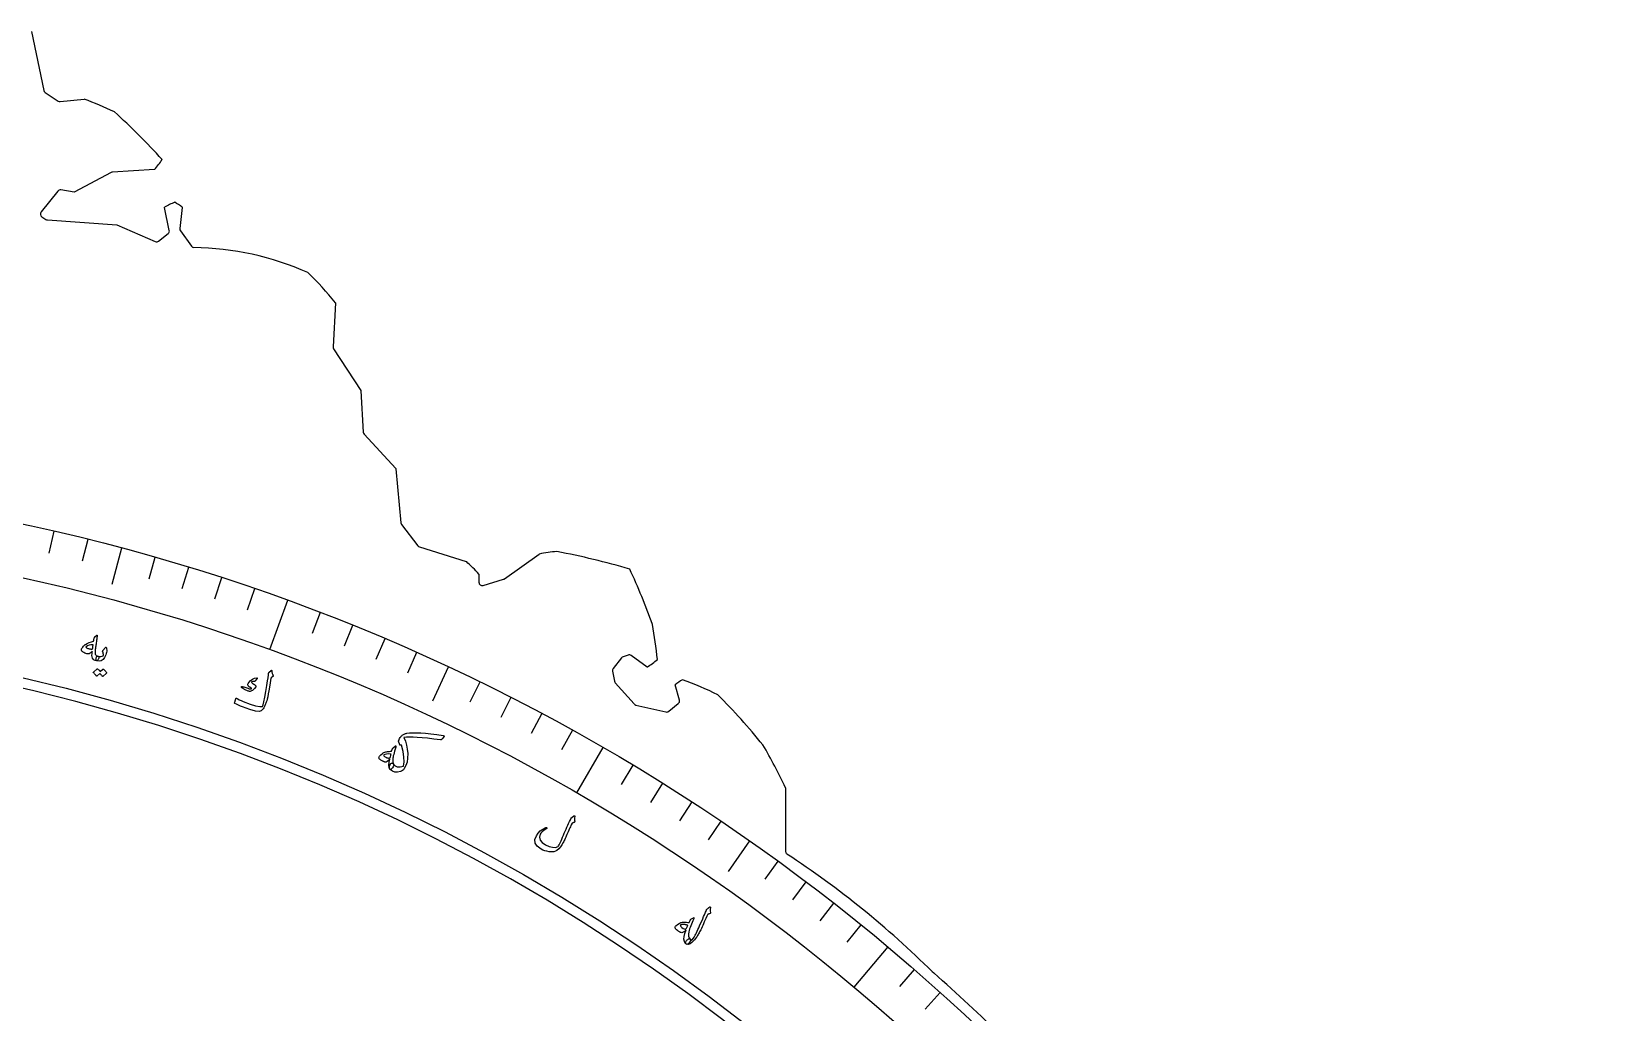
# Model space of a CAD drawing. Header units: millimetres. Extents: x -92 to 92, y -92 to 131.
# Drawn here: x 19.5 to 91, y 66.7 to 111.5 of the extents above; entities that cross this region are included whole.
import ezdxf

# ---------------------------------------------------------------- set-up
doc = ezdxf.new("R2010")
doc.units = ezdxf.units.MM
for name, color, linetype in [('CUT_INNER', 6, 'Continuous'), ('CUT_OUTER', 1, 'Continuous'), ('ENGRAVE', 7, 'Continuous'), ('ENGRAVE_FINE', 8, 'Continuous'), ('TEXT', 5, 'Continuous')]:
    doc.layers.add(name, color=color, linetype=linetype)

msp = doc.modelspace()

# ---------------------------------------------------------------- linework, layer by layer
at = {"layer": 'CUT_INNER'}
msp.add_arc((0, 0), 83.7225, 104.414063, 87.539062, dxfattribs=at)
at = {"layer": 'CUT_OUTER'}
for points in [[(19.4537, 111.5165), (19.4546, 111.513), (20.015, 108.8244)], [(20.0787, 108.7302), (20.6709, 108.3356)], [(20.769, 108.3111), (21.8584, 108.4198), (21.8621, 108.42)], [(23.0949, 105.0796), (21.4068, 104.179), (21.4037, 104.1775), (21.4002, 104.1779), (20.8023, 104.2773)], [(25.0737, 105.2096), (25.0701, 105.2092), (23.1567, 105.097)], [(20.6606, 104.223), (19.9001, 103.2729)], [(25.7439, 102.4323), (25.5329, 103.4856), (25.5324, 103.4891)], [(26.3344, 103.4892), (26.3342, 103.4855), (26.2266, 102.5142)], [(19.9339, 103.0544), (20.1089, 102.9376)], [(20.1815, 102.9127), (23.3493, 102.6871), (23.3535, 102.6866), (23.3575, 102.6851), (25.105, 101.9198)], [(26.2536, 102.4104), (26.7555, 101.7085)], [(25.2589, 101.9401), (25.6906, 102.2857)], [(33.3305, 99.131), (33.3305, 99.1274), (33.2181, 97.1157)], [(33.242, 97.0258), (34.4751, 95.1212), (34.477, 95.1178), (34.4774, 95.114), (34.5884, 93.2218)], [(34.6283, 93.1286), (36.0806, 91.5648), (36.0829, 91.5621), (36.0833, 91.5587), (36.3078, 89.0834)], [(36.3388, 89.0048), (37.0865, 88.0443)], [(37.1597, 87.9934), (39.2903, 87.3204), (39.2937, 87.3192)], [(41.0342, 86.5314), (42.6169, 87.6613), (42.6198, 87.6632)], [(39.8673, 86.7456), (39.8675, 86.742), (39.8675, 86.3745)], [(40.0606, 86.2308), (40.9901, 86.5098)], [(46.6757, 83.0522), (46.446, 82.9752)], [(45.9587, 82.3197), (46.0522, 81.8545)], [(46.3767, 82.9268), (45.9887, 82.4431)], [(47.5507, 82.503), (47.5478, 82.5049), (46.8106, 83.032)], [(46.0871, 81.7844), (46.9452, 80.8184)], [(49.014, 80.9929), (48.8135, 81.6968), (48.8127, 81.7003)], [(47.0237, 80.7718), (48.3977, 80.4549)], [(48.5252, 80.4839), (48.9634, 80.8347)], [(53.8576, 76.9981), (53.8578, 76.9945), (53.8578, 74.0905)], [(60.5435, 68.6053), (60.611, 68.546)]]:
    msp.add_lwpolyline(points, dxfattribs=at)
for centre, radius, start, end in [((20.1618, 108.855), 0.15, 191.774374, 236.327519), ((20.7541, 108.4604), 0.15, 236.327519, 275.697011), ((16.7699, 94.2462), 15.0608, 64.565536, 70.23827), ((2.0734, 84.5029), 31.5104, 42.196993, 47.803527), ((20.4701, 109.0228), 5.9777, 320.36428, 325.85788), ((23.1655, 104.9473), 0.15, 93.357004, 118.080395), ((20.7777, 104.1293), 0.15, 80.56239, 141.323466), ((20.0172, 103.1792), 0.15, 141.323466, 236.274782), ((28.0332, 99.0698), 5.0779, 113.719842, 119.504968), ((23.7882, 100.0474), 4.2812, 53.505402, 59.04073), ((20.1922, 103.0623), 0.15, 236.274782, 265.925984), ((25.5968, 102.4028), 0.15, 308.682089, 11.327519), ((26.3757, 102.4977), 0.15, 173.676534, 215.56239), ((25.1652, 102.0572), 0.15, 246.351137, 308.682089), ((26.8775, 101.7957), 0.15, 215.56239, 263.156505), ((26.6883, 88.389), 13.2589, 66.058401, 89.259597), ((19.1602, 87.4048), 18.393, 39.608488, 45.426663), ((33.3679, 97.1073), 0.15, 176.803291, 212.91974), ((34.7382, 93.2306), 0.15, 183.357004, 222.885164), ((36.4572, 89.097), 0.15, 185.181312, 217.896077), ((37.2048, 88.1364), 0.15, 217.896077, 252.472128), ((44.2102, 79.3777), 8.4368, 95.358891, 100.86522), ((36.616, 52.2731), 36.151, 73.723514, 79.148028), ((33.6306, 81.0826), 8.4242, 42.239737, 47.759316), ((20.6362, 74.8189), 28.8029, 19.540355, 24.964114), ((40.0175, 86.3745), 0.15, 180, 286.703439), ((40.947, 86.6534), 0.15, 286.703439, 305.525323), ((28.3095, 80.8604), 19.7994, 5.758179, 10.453011), ((46.7233, 82.91), 0.15, 54.43761, 108.52633), ((46.1058, 82.3493), 0.15, 141.273284, 191.362642), ((46.4937, 82.833), 0.15, 108.52633, 141.273284), ((44.2639, 87.3597), 5.8643, 304.08832, 309.688196), ((46.1993, 81.884), 0.15, 191.362642, 221.614617), ((51.3178, 78.3054), 4.2191, 120.81348, 126.423343), ((43.0446, 65.4585), 17.5679, 63.943847, 69.640748), ((48.8697, 80.9518), 0.15, 308.670968, 15.893669), ((30.6399, 61.05), 28.5051, 38.894305, 45.098669), ((47.0574, 80.918), 0.15, 221.614617, 257.010518), ((48.4314, 80.601), 0.15, 257.010518, 308.670968), ((29.4723, 65.339), 27.0293, 25.553356, 30.231114), ((54.0078, 74.0905), 0.15, 180, 232.700643), ((30.2133, 37.9234), 43.1429, 45.330291, 56.672622), ((0.5066, 0.5589), 90.7457, 45.81392, 48.52147)]:
    msp.add_arc(centre, radius, start, end, dxfattribs=at)
at = {"layer": 'ENGRAVE'}
for points in [[(23.5612, 87.9315), (23.1183, 86.2787)], [(31.1352, 85.5434), (30.3159, 83.2924)], [(38.4724, 82.5042), (37.7492, 80.9535)], [(45.5167, 78.8372), (44.3189, 76.7627)], [(52.2146, 74.5702), (51.2332, 73.1685)], [(58.5151, 69.7356), (56.9753, 67.9006)]]:
    msp.add_lwpolyline(points, dxfattribs=at)
for radius in [91.0333, 88.6379, 84.1891]:
    msp.add_circle((0, 0), radius, dxfattribs=at)
at = {"layer": 'ENGRAVE_FINE'}
for points in [[(20.478, 88.7002), (20.2471, 87.6999)], [(22.023, 88.3293), (21.7746, 87.3331)], [(25.0922, 87.5069), (24.8092, 86.52)], [(26.6156, 87.0556), (26.3154, 86.0739)], [(28.1309, 86.5779), (27.8136, 85.6015)], [(29.6376, 86.0737), (29.3033, 85.103)], [(32.6234, 84.987), (32.2555, 84.0285)], [(34.1017, 84.4047), (33.7171, 83.4528)], [(35.5696, 83.7966), (35.1684, 82.8516)], [(37.0266, 83.1631), (36.609, 82.2252)], [(39.9064, 81.8202), (39.4563, 80.8975)], [(41.3283, 81.1113), (40.8622, 80.1966)], [(42.7376, 80.3777), (42.2556, 79.4712)], [(44.1338, 79.6196), (43.6361, 78.7217)], [(46.8856, 78.0308), (46.3569, 77.1508)], [(48.2403, 77.2007), (47.6963, 76.33)], [(49.5803, 76.347), (49.0212, 75.486)], [(50.9052, 75.4701), (50.3311, 74.619)], [(53.5081, 73.6475), (52.9046, 72.817)], [(54.7852, 72.7025), (54.1674, 71.8826)], [(56.0457, 71.7353), (55.4137, 70.9263)], [(57.2891, 70.7462), (56.6431, 69.9484)], [(59.7233, 68.7037), (59.0497, 67.9289)], [(60.9132, 67.651), (60.2263, 66.888)]]:
    msp.add_lwpolyline(points, dxfattribs=at)
at = {"layer": 'TEXT'}
for points in [[(22.4178, 83.9481), (22.4365, 83.9597), (22.4485, 83.9585), (22.4538, 83.9445), (22.4523, 83.9177), (22.4499, 83.902), (22.4469, 83.8801), (22.4433, 83.8521), (22.439, 83.818), (22.4338, 83.7775), (22.4275, 83.7303), (22.4201, 83.6765), (22.4115, 83.616), (22.4031, 83.5566), (22.3956, 83.5034), (22.3889, 83.4564), (22.383, 83.4157), (22.378, 83.3813), (22.3739, 83.3535), (22.3708, 83.3323), (22.3686, 83.3175), (22.3571, 83.2241), (22.3565, 83.1492), (22.3668, 83.093), (22.388, 83.0553), (22.4056, 83.0381), (22.4285, 83.0238), (22.4567, 83.0124), (22.4904, 83.0037), (22.5094, 82.9951), (22.522, 82.9813), (22.5282, 82.9622), (22.5281, 82.9378), (22.5228, 82.9099), (22.5144, 82.8826), (22.5028, 82.8557), (22.488, 82.8294), (22.4724, 82.8078), (22.4576, 82.7926), (22.4435, 82.7838), (22.4302, 82.7814), (22.366, 82.7995), (22.3138, 82.8262), (22.2734, 82.8615), (22.2448, 82.9056), (22.2265, 82.964), (22.2179, 83.0367), (22.2191, 83.1236), (22.2299, 83.2249), (22.1792, 83.175), (22.1314, 83.1379), (22.0863, 83.1137), (22.044, 83.1022), (22.0122, 83.1025), (21.9765, 83.1089), (21.9367, 83.1212), (21.8929, 83.1395), (21.8478, 83.163), (21.8109, 83.1862), (21.7821, 83.2093), (21.7615, 83.2322), (21.7468, 83.2577), (21.739, 83.2824), (21.7383, 83.3062), (21.7446, 83.3292), (21.7579, 83.3565), (21.7759, 83.3858), (21.7988, 83.4172), (21.8266, 83.4506), (21.8564, 83.4836), (21.8817, 83.5096), (21.9026, 83.5284), (21.9189, 83.5402), (22.0038, 83.5833), (22.094, 83.6211), (22.1895, 83.6534), (22.2904, 83.6802), (22.2997, 83.7285), (22.3083, 83.7701), (22.3161, 83.8049), (22.3231, 83.833), (22.3307, 83.8561), (22.3405, 83.876), (22.3525, 83.8927), (22.3666, 83.9062)], [(22.2675, 83.5247), (22.1695, 83.5179), (22.0833, 83.5002), (22.0088, 83.4717), (21.9462, 83.4324), (21.9411, 83.4262), (21.9395, 83.4197), (21.9415, 83.4128), (21.9471, 83.4057), (21.97, 83.3879), (21.9958, 83.3721), (22.0244, 83.3583), (22.0559, 83.3466), (22.0902, 83.3369), (22.1274, 83.3293), (22.1674, 83.3237), (22.2103, 83.3201), (22.2172, 83.3205), (22.2248, 83.3223), (22.2331, 83.3255), (22.2422, 83.3302), (22.2461, 83.3508), (22.2498, 83.3725), (22.2533, 83.3953), (22.2566, 83.4191), (22.2597, 83.4439), (22.2625, 83.4698), (22.2651, 83.4967), (22.2675, 83.5247)], [(22.7197, 83.2623), (22.8307, 83.3964), (22.8456, 83.4104), (22.858, 83.4135), (22.8682, 83.4056), (22.876, 83.3867), (22.8854, 83.3339), (22.8894, 83.2805), (22.8878, 83.2264), (22.8807, 83.1717), (22.8679, 83.1161), (22.8491, 83.0593), (22.8244, 83.0014), (22.7937, 82.9422), (22.7239, 82.8476), (22.6401, 82.7893), (22.5422, 82.7672), (22.4302, 82.7814), (22.4199, 82.7927), (22.4135, 82.8197), (22.4111, 82.8627), (22.4127, 82.9214), (22.4168, 82.9519), (22.4241, 82.976), (22.4346, 82.9935), (22.4483, 83.0045), (22.4578, 83.0076), (22.4679, 83.0085), (22.4788, 83.0072), (22.4904, 83.0037), (22.5592, 82.9874), (22.6222, 82.9851), (22.6796, 82.997), (22.7312, 83.023), (22.7338, 83.0255), (22.7355, 83.0291), (22.7362, 83.0341), (22.7359, 83.0403), (22.7357, 83.0778), (22.7311, 83.1172), (22.722, 83.1585), (22.7085, 83.2017), (22.7045, 83.2177), (22.7051, 83.2331), (22.7101, 83.248), (22.7197, 83.2623)], [(22.7191, 82.4027), (22.723, 82.4049), (22.7278, 82.4056), (22.7335, 82.4047), (22.74, 82.4022), (22.7616, 82.3865), (22.7821, 82.37), (22.8016, 82.3528), (22.8201, 82.3349), (22.8376, 82.3161), (22.8544, 82.2962), (22.8703, 82.2752), (22.8855, 82.2531), (22.8879, 82.2469), (22.888, 82.241), (22.886, 82.2355), (22.8817, 82.2302), (22.7127, 82.0752), (22.7088, 82.0737), (22.7041, 82.075), (22.6986, 82.0792), (22.6922, 82.0862), (22.6881, 82.0923), (22.6811, 82.1009), (22.6713, 82.1122), (22.6586, 82.1261), (22.6429, 82.1427), (22.624, 82.1625), (22.6021, 82.1852), (22.577, 82.2109), (22.4445, 82.0906), (22.439, 82.0873), (22.4332, 82.0878), (22.4272, 82.0919), (22.4208, 82.0998), (22.4153, 82.1066), (22.4065, 82.1169), (22.3944, 82.1308), (22.379, 82.1483), (22.3601, 82.1694), (22.3372, 82.1942), (22.3104, 82.2226), (22.2797, 82.2548), (22.2768, 82.2596), (22.2762, 82.2637), (22.2776, 82.2673), (22.2812, 82.2703), (22.4499, 82.4181), (22.4538, 82.4203), (22.4586, 82.421), (22.4643, 82.4201), (22.4708, 82.4177), (22.4895, 82.4054), (22.5072, 82.3922), (22.524, 82.378), (22.54, 82.363), (22.555, 82.3472), (22.5692, 82.3308), (22.5826, 82.3137), (22.5952, 82.2961)], [(30.4181, 82.328), (30.4223, 82.2972), (30.4276, 82.2675), (30.434, 82.2389), (30.4416, 82.2115), (30.4504, 82.1851), (30.4606, 82.1598), (30.4721, 82.1354), (30.4851, 82.1121), (30.4891, 82.1002), (30.4875, 82.0887), (30.4806, 82.0774), (30.4682, 82.0665), (30.3977, 82.0108), (30.3906, 82.0046), (30.3851, 81.9991), (30.3812, 81.9944), (30.3791, 81.9904), (30.3469, 81.781), (30.3163, 81.5923), (30.2874, 81.4243), (30.2602, 81.277), (30.2347, 81.1506), (30.2109, 81.0452), (30.1887, 80.9609), (30.1682, 80.8976), (30.1243, 80.7801), (30.1084, 80.7436), (30.0905, 80.7077), (30.0708, 80.6723), (30.0493, 80.6374), (30.0258, 80.603), (30.0001, 80.5693), (29.9723, 80.5362), (29.9424, 80.5038), (29.8494, 80.4737), (29.6766, 80.4937), (29.4239, 80.5635), (29.091, 80.6821), (28.9884, 80.723), (28.8944, 80.7635), (28.8091, 80.8035), (28.7323, 80.8431), (28.7261, 80.8489), (28.7225, 80.8554), (28.7215, 80.8627), (28.7232, 80.8708), (28.7341, 80.9085), (28.7443, 80.9427), (28.7538, 80.9734), (28.7626, 81.0007), (28.7707, 81.0248), (28.7783, 81.046), (28.7854, 81.0644), (28.792, 81.0799), (28.7963, 81.0884), (28.8012, 81.0922), (28.8068, 81.0914), (28.8132, 81.0859), (28.8633, 81.0489), (28.9313, 81.0106), (29.0171, 80.9709), (29.1206, 80.9298), (29.4334, 80.8167), (29.6832, 80.7422), (29.8703, 80.7068), (29.9949, 80.7109), (30.0219, 80.7839), (30.0563, 80.9221), (30.0981, 81.1255), (30.1471, 81.3941), (30.1938, 81.6638), (30.2282, 81.8682), (30.2503, 82.0072), (30.2603, 82.0807), (30.2624, 82.101), (30.2644, 82.1201), (30.2663, 82.1378), (30.268, 82.1542), (30.2695, 82.1692), (30.2708, 82.1825), (30.2718, 82.1942), (30.2726, 82.2043), (30.2757, 82.2259), (30.2821, 82.2451), (30.2918, 82.2622), (30.3049, 82.277), (30.385, 82.3511), (30.391, 82.3558), (30.3967, 82.3584), (30.4018, 82.3587), (30.4065, 82.3568), (30.4111, 82.3515), (30.4146, 82.3449), (30.4169, 82.3371), (30.4181, 82.328)], [(29.745, 82.0075), (29.7493, 82.0053), (29.7526, 82.002), (29.7549, 81.9978), (29.7561, 81.9926), (29.7557, 81.9885), (29.7545, 81.9844), (29.7526, 81.9801), (29.75, 81.9758), (29.6527, 81.8668), (29.6418, 81.8561), (29.6317, 81.8485), (29.6224, 81.8441), (29.6138, 81.8428), (29.5802, 81.8452), (29.5502, 81.8433), (29.5237, 81.837), (29.5009, 81.8264), (29.4944, 81.8189), (29.4956, 81.8079), (29.5044, 81.7935), (29.5209, 81.7756), (29.5328, 81.7661), (29.5453, 81.7567), (29.5583, 81.7474), (29.5719, 81.7382), (29.5861, 81.7291), (29.6013, 81.7201), (29.6173, 81.711), (29.6342, 81.702), (29.6865, 81.6543), (29.6872, 81.595), (29.6364, 81.5241), (29.5342, 81.4415), (29.4966, 81.4196), (29.462, 81.4044), (29.4306, 81.3959), (29.4023, 81.3941), (29.3734, 81.3982), (29.3355, 81.4093), (29.2884, 81.4274), (29.2323, 81.4525), (29.2039, 81.466), (29.1773, 81.4797), (29.1525, 81.4939), (29.1295, 81.5084), (29.1083, 81.5228), (29.0885, 81.5366), (29.0702, 81.5499), (29.0535, 81.5627), (29.0441, 81.5733), (29.0384, 81.5837), (29.0364, 81.5937), (29.038, 81.6035), (29.0429, 81.6125), (29.0498, 81.6176), (29.0589, 81.619), (29.0699, 81.6166), (29.1045, 81.6068), (29.1435, 81.5951), (29.1869, 81.5815), (29.2347, 81.5659), (29.324, 81.5367), (29.3948, 81.5171), (29.4473, 81.5072), (29.4814, 81.507), (29.4863, 81.5084), (29.4898, 81.5114), (29.4918, 81.5159), (29.4923, 81.5221), (29.4914, 81.5263), (29.4886, 81.5309), (29.4839, 81.5358), (29.4773, 81.5411), (29.4132, 81.5833), (29.3869, 81.6023), (29.3656, 81.6222), (29.3495, 81.6429), (29.3385, 81.6646), (29.331, 81.688), (29.3295, 81.7099), (29.3339, 81.7304), (29.3443, 81.7495), (29.4375, 81.8696), (29.5354, 81.9527), (29.6379, 81.9987), (29.745, 82.0075)], [(38.2412, 79.3793), (38.267, 79.372), (38.2792, 79.3589), (38.2777, 79.3399), (38.2624, 79.3151), (38.1877, 79.2261), (38.1672, 79.204), (38.1478, 79.1885), (38.1294, 79.1796), (38.112, 79.1774), (37.8065, 79.219), (37.5289, 79.2527), (37.279, 79.2785), (37.057, 79.2968), (36.8629, 79.3075), (36.6968, 79.3102), (36.5589, 79.3051), (36.4489, 79.2924), (36.5158, 79.1207), (36.5664, 78.9422), (36.6006, 78.7571), (36.6186, 78.5653), (36.6169, 78.3521), (36.5907, 78.1659), (36.5401, 78.0067), (36.4654, 77.8742), (36.4209, 77.8198), (36.3781, 77.778), (36.3371, 77.7488), (36.2977, 77.7323), (36.1553, 77.7083), (36.0305, 77.7127), (35.9231, 77.7454), (35.8331, 77.8067), (35.8013, 77.8477), (35.7866, 77.8971), (35.7889, 77.9548), (35.8084, 78.0209), (35.8315, 78.0701), (35.8566, 78.1029), (35.8836, 78.1194), (35.9126, 78.1194), (35.9243, 78.1133), (35.9377, 78.1023), (35.9526, 78.0862), (35.9691, 78.0653), (36.0438, 77.9938), (36.1441, 77.9547), (36.27, 77.9481), (36.4217, 77.9737), (36.4528, 78.1726), (36.4492, 78.3993), (36.4104, 78.6537), (36.3361, 78.9358), (36.3328, 78.9414), (36.328, 78.9445), (36.3217, 78.9451), (36.314, 78.9432), (36.2786, 78.9341), (36.2706, 78.9327), (36.2639, 78.9346), (36.2583, 78.9398), (36.2539, 78.9483), (36.1989, 79.1255), (36.2006, 79.1363), (36.2097, 79.1585), (36.2262, 79.1922), (36.25, 79.2372), (36.2769, 79.2844), (36.3016, 79.322), (36.324, 79.35), (36.3443, 79.3686), (36.3743, 79.3901), (36.404, 79.4095), (36.4331, 79.4265), (36.4618, 79.4414), (36.49, 79.4541), (36.5179, 79.4649), (36.5454, 79.4737), (36.5726, 79.4806), (36.6973, 79.4979), (36.8459, 79.5069), (37.0185, 79.5076), (37.215, 79.4998), (37.4356, 79.4832), (37.6801, 79.4578), (37.9487, 79.4232), (38.2412, 79.3793)], [(35.9691, 78.0653), (35.9791, 78.0326), (35.9754, 77.9954), (35.9581, 77.9536), (35.927, 77.9071), (35.8844, 77.8586), (35.8498, 77.8307), (35.8233, 77.8234), (35.8049, 77.8366), (35.7733, 77.9182), (35.7635, 78.0253), (35.7753, 78.1579), (35.8089, 78.3162), (35.745, 78.2434), (35.6891, 78.1936), (35.6414, 78.1669), (35.6017, 78.1632), (35.5834, 78.1678), (35.5642, 78.1739), (35.5441, 78.1815), (35.5231, 78.1905), (35.5012, 78.2006), (35.4784, 78.2115), (35.4547, 78.2231), (35.4302, 78.2355), (35.388, 78.2597), (35.3557, 78.2811), (35.3334, 78.2998), (35.321, 78.3157), (35.3101, 78.3513), (35.3078, 78.3827), (35.3141, 78.4099), (35.329, 78.4328), (35.3988, 78.4999), (35.4565, 78.5508), (35.5019, 78.5854), (35.5351, 78.6037), (35.5746, 78.6174), (35.6152, 78.6293), (35.6569, 78.6392), (35.6996, 78.6472), (35.7438, 78.6533), (35.7898, 78.6575), (35.8376, 78.6598), (35.8873, 78.6602), (35.917, 78.7563), (35.9232, 78.7762), (35.9309, 78.7929), (35.9399, 78.8065), (35.9503, 78.817), (36.0473, 78.8994), (36.0635, 78.9076), (36.0728, 78.9025), (36.0753, 78.8839), (36.0709, 78.852), (36.0438, 78.7563), (36.0194, 78.6684), (35.9978, 78.5881), (35.979, 78.5155), (35.9634, 78.4507), (35.9512, 78.3935), (35.9426, 78.344), (35.9375, 78.3023), (35.9345, 78.2306), (35.9388, 78.1673), (35.9503, 78.1121), (35.9691, 78.0653)], [(35.8587, 78.5297), (35.7489, 78.5394), (35.6546, 78.5341), (35.5758, 78.514), (35.5125, 78.4791), (35.5248, 78.4595), (35.5431, 78.44), (35.5674, 78.4205), (35.5978, 78.4011), (35.6161, 78.3918), (35.6349, 78.3832), (35.6541, 78.3752), (35.6739, 78.3679), (35.6942, 78.3616), (35.7153, 78.3564), (35.7372, 78.3525), (35.7597, 78.3499), (35.7892, 78.3544), (35.8132, 78.3747), (35.8318, 78.4108), (35.845, 78.4628), (35.849, 78.4877), (35.8526, 78.5072), (35.8559, 78.5212), (35.8587, 78.5297)], [(44.1985, 75.7138), (44.2064, 75.7183), (44.2143, 75.7202), (44.2222, 75.7195), (44.23, 75.7162), (44.2366, 75.7107), (44.2406, 75.7033), (44.242, 75.6942), (44.2409, 75.6832), (44.2321, 75.6203), (44.2288, 75.5635), (44.2309, 75.5127), (44.2384, 75.4681), (44.2395, 75.453), (44.2344, 75.4394), (44.2229, 75.4272), (44.2051, 75.4164), (44.1952, 75.4121), (44.1858, 75.4078), (44.1768, 75.4036), (44.1682, 75.3995), (44.1601, 75.3957), (44.1527, 75.3923), (44.1458, 75.3893), (44.1396, 75.3866), (44.1287, 75.3815), (44.1185, 75.3738), (44.1091, 75.3634), (44.1003, 75.3503), (44.0806, 75.3106), (44.0598, 75.2669), (44.0377, 75.2193), (44.0145, 75.1678), (43.9899, 75.1124), (43.9638, 75.0533), (43.9363, 74.9903), (43.9073, 74.9236), (43.8793, 74.8565), (43.8524, 74.7937), (43.8268, 74.7353), (43.8024, 74.6811), (43.7792, 74.631), (43.7574, 74.5847), (43.7369, 74.5423), (43.7177, 74.5038), (43.6563, 74.3924), (43.5863, 74.2938), (43.508, 74.2079), (43.4213, 74.1347), (43.3578, 74.099), (43.2795, 74.0776), (43.1863, 74.0703), (43.0782, 74.0771), (42.9674, 74.0951), (42.868, 74.1199), (42.78, 74.1517), (42.7034, 74.1905), (42.532, 74.3232), (42.4389, 74.4703), (42.4241, 74.6322), (42.4879, 74.8089), (42.5658, 74.9234), (42.664, 75.0231), (42.7826, 75.1078), (42.9217, 75.1774), (42.9312, 75.1807), (42.9395, 75.1813), (42.9466, 75.1792), (42.9526, 75.1745), (42.9581, 75.1679), (42.9614, 75.1614), (42.9625, 75.155), (42.9615, 75.1488), (42.9586, 75.1403), (42.9541, 75.1331), (42.9481, 75.1272), (42.9406, 75.1224), (42.8328, 75.0523), (42.7493, 74.9878), (42.6901, 74.9289), (42.6552, 74.8757), (42.6246, 74.7358), (42.6571, 74.6072), (42.7528, 74.4899), (42.9116, 74.3836), (43.0697, 74.3138), (43.2178, 74.2779), (43.3561, 74.276), (43.4845, 74.3082), (43.5053, 74.3478), (43.5288, 74.3946), (43.5547, 74.4487), (43.5832, 74.5099), (43.6142, 74.5786), (43.6476, 74.6549), (43.6834, 74.7389), (43.7217, 74.8306), (43.7621, 74.9246), (43.8022, 75.017), (43.842, 75.1076), (43.8816, 75.1966), (43.921, 75.2837), (43.9605, 75.369), (44, 75.4525), (44.0395, 75.534), (44.0743, 75.6144), (44.0798, 75.6227), (44.0857, 75.63), (44.0921, 75.6363), (44.0991, 75.6415)], [(49.438, 70.4157), (49.4204, 70.3145), (49.4253, 70.2268), (49.4528, 70.1524), (49.5029, 70.0915), (49.516, 70.0739), (49.521, 70.052), (49.5177, 70.0257), (49.5063, 69.995), (49.4985, 69.98), (49.4899, 69.9651), (49.4806, 69.9503), (49.4706, 69.9356), (49.4597, 69.9214), (49.4478, 69.9078), (49.4349, 69.8951), (49.4209, 69.883), (49.3962, 69.8645), (49.3748, 69.8529), (49.3568, 69.8484), (49.3423, 69.8509), (49.3077, 69.8753), (49.2788, 69.9051), (49.2556, 69.9402), (49.2381, 69.9806), (49.2217, 70.0838), (49.2302, 70.2059), (49.2633, 70.3469), (49.3212, 70.5069), (49.2451, 70.4415), (49.1805, 70.3992), (49.1275, 70.38), (49.086, 70.384), (49.0679, 70.3923), (49.0492, 70.4019), (49.03, 70.4125), (49.0102, 70.4244), (48.9897, 70.4374), (48.9684, 70.4518), (48.9463, 70.4676), (48.9234, 70.4846), (48.8823, 70.5175), (48.8522, 70.545), (48.8331, 70.5671), (48.825, 70.584), (48.8186, 70.6215), (48.8212, 70.6535), (48.8328, 70.6801), (48.8534, 70.7013), (48.9317, 70.7576), (48.9949, 70.7994), (49.0432, 70.8267), (49.0763, 70.8395), (49.1153, 70.8479), (49.1565, 70.854), (49.1999, 70.8577), (49.2457, 70.8591), (49.2937, 70.858), (49.3439, 70.8546), (49.3965, 70.8488), (49.4513, 70.8406), (49.4973, 70.9333), (49.5033, 70.9441), (49.509, 70.954), (49.5142, 70.963), (49.519, 70.9712), (49.5237, 70.9783), (49.5284, 70.9841), (49.5333, 70.9887), (49.5383, 70.9921), (49.6493, 71.0613), (49.667, 71.0684), (49.6755, 71.0617), (49.6747, 71.0412), (49.6646, 71.0068), (49.6263, 70.9262), (49.5911, 70.8475), (49.5588, 70.7705), (49.5295, 70.6953), (49.503, 70.6221), (49.4789, 70.5511), (49.4572, 70.4823), (49.438, 70.4157)], [(50.3804, 71.5456), (50.3914, 71.5529), (50.4016, 71.5565), (50.4111, 71.5562), (50.42, 71.5521), (50.4262, 71.546), (50.4299, 71.5381), (50.4312, 71.5283), (50.4301, 71.5168), (50.4189, 71.4611), (50.415, 71.4077), (50.4182, 71.3566), (50.4286, 71.3079), (50.4298, 71.2889), (50.4243, 71.2726), (50.412, 71.2592), (50.393, 71.2485), (50.3817, 71.244), (50.3703, 71.2395), (50.3588, 71.2351), (50.3471, 71.2308), (50.3355, 71.2265), (50.324, 71.2221), (50.3126, 71.2176), (50.3013, 71.213), (50.2882, 71.192), (50.2581, 71.1284), (50.2111, 71.0224), (50.147, 70.874), (50.1119, 70.7923), (50.0785, 70.716), (50.0468, 70.6448), (50.0168, 70.5789), (49.9885, 70.5185), (49.9619, 70.4637), (49.9369, 70.4147), (49.9136, 70.3713), (49.8908, 70.3311), (49.8671, 70.2914), (49.8427, 70.2522), (49.8175, 70.2136), (49.7914, 70.1755), (49.7643, 70.1376), (49.7363, 70.1), (49.7073, 70.0628), (49.6013, 69.944), (49.5055, 69.8694), (49.4196, 69.8391), (49.3437, 69.8529), (49.3149, 69.8721), (49.2981, 69.8961), (49.2932, 69.925), (49.3003, 69.9587), (49.3161, 69.9932), (49.3372, 70.0243), (49.3637, 70.052), (49.3956, 70.0763), (49.4292, 70.0958), (49.458, 70.1051), (49.4818, 70.1042), (49.5008, 70.0929), (49.5139, 70.0822), (49.5257, 70.0725), (49.5362, 70.0641), (49.5453, 70.0567), (49.5535, 70.0507), (49.5609, 70.0461), (49.5676, 70.0431), (49.5735, 70.0415), (49.6049, 70.0659), (49.6415, 70.111), (49.6833, 70.1766), (49.7303, 70.2629), (49.7566, 70.3153), (49.786, 70.3759), (49.8184, 70.4447), (49.8539, 70.5218), (49.8926, 70.6072), (49.9348, 70.7008), (49.9805, 70.8028), (50.0296, 70.9131), (50.0773, 71.0211), (50.1191, 71.1161), (50.1548, 71.1982), (50.1845, 71.2673), (50.2083, 71.3233), (50.2263, 71.3661), (50.2387, 71.3957), (50.2453, 71.4122), (50.2555, 71.4326), (50.2696, 71.4523), (50.2874, 71.4712), (50.3091, 71.4893), (50.321, 71.4977), (50.3321, 71.5056), (50.3423, 71.5132), (50.3516, 71.5204), (50.3601, 71.5273), (50.3677, 71.5337), (50.3745, 71.5398), (50.3804, 71.5456)], [(49.3961, 70.7168), (49.3781, 70.7228), (49.3591, 70.7286), (49.3393, 70.7343), (49.3185, 70.7397), (49.2968, 70.7446), (49.2738, 70.7483), (49.2497, 70.7509), (49.2244, 70.7523), (49.1995, 70.7534), (49.1751, 70.7531), (49.1512, 70.7512), (49.1278, 70.7477), (49.1051, 70.7427), (49.0831, 70.736), (49.0619, 70.7275), (49.0414, 70.7174), (49.0742, 70.6625), (49.1239, 70.6157), (49.1904, 70.5769), (49.2739, 70.5462), (49.2903, 70.5463), (49.307, 70.5535), (49.3241, 70.5679), (49.3415, 70.5895)]]:
    msp.add_lwpolyline(points, close=True, dxfattribs=at)

doc.saveas('drawing.dxf')
